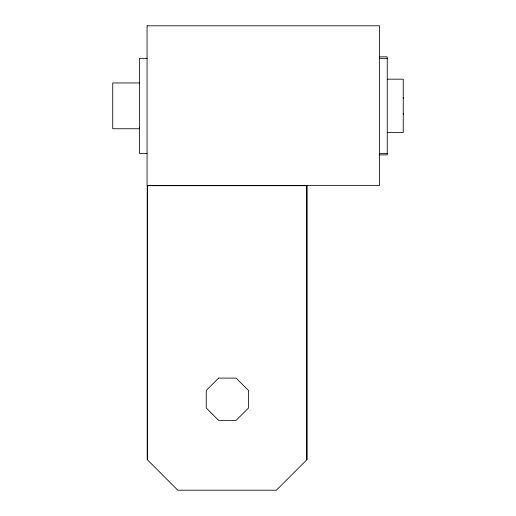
<?xml version="1.0" encoding="UTF-8"?>
<svg xmlns="http://www.w3.org/2000/svg" width="516" height="516" viewBox="0 0 516 516"><rect width="100%" height="100%" fill="white"/><g stroke="black" fill="none" stroke-linecap="round" stroke-linejoin="round"><path stroke-width="0.77" d="M147.299 459.698L147.299 185.683L306.885 185.683L306.885 459.698L276.389 490.2L177.794 490.2L147.299 459.698L147.299 185.683M379.615 56.844L387.239 56.844L387.239 154.877L379.615 154.877M147.06 58.34L139.436 58.34L139.436 153.381L147.06 153.381M379.615 58.34L387.239 58.34M387.239 79.174L403.254 79.174L403.254 132.548L387.239 132.548M379.615 153.381L387.239 153.381M403.254 97.472L403.254 98.595M403.254 113.127L403.254 114.249M306.885 185.683L306.885 459.698M139.436 83.747L139.436 82.966L112.746 82.966L112.746 128.755L139.436 128.755L139.436 127.974M147.06 25.8L147.06 185.386L379.615 185.386L379.615 25.8L147.06 25.8M218.616 378.099L206.232 390.483L206.232 407.988L218.616 420.366L236.122 420.366L248.499 407.988L248.499 390.483L236.122 378.099L218.616 378.099"/></g></svg>
